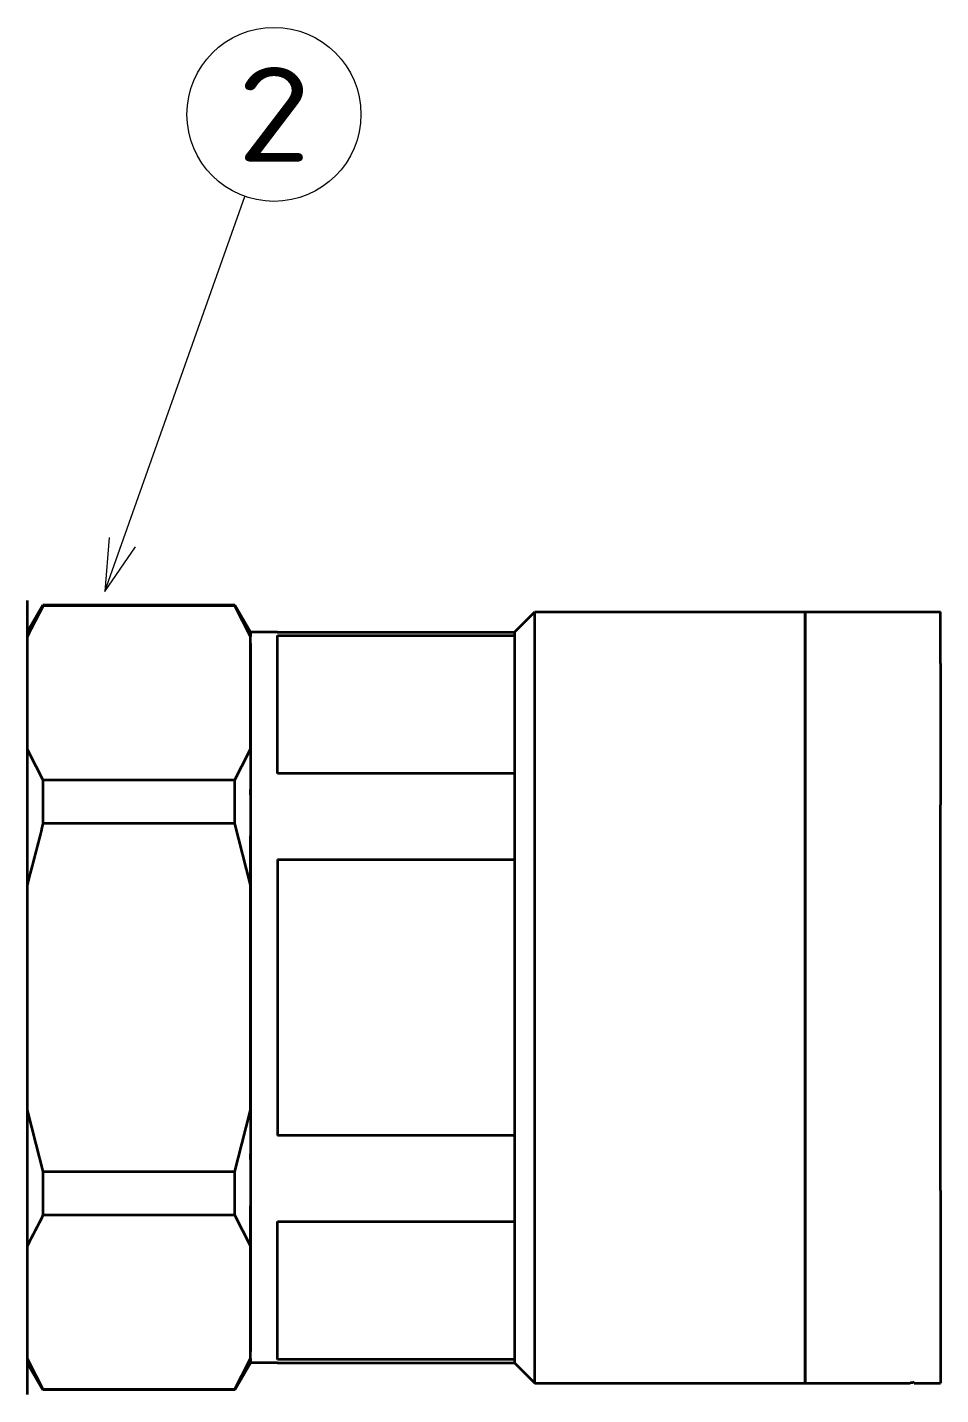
# Model space of a CAD drawing. Extents: x 23 to 417, y 3 to 294.
# Drawn here: x 87.3 to 121, y 197.6 to 248.1 of the extents above; entities that cross this region are included whole.
import ezdxf
from ezdxf.enums import TextEntityAlignment as Align

# ---------------------------------------------------------------- set-up
doc = ezdxf.new("R2010")
doc.units = 0
doc.layers.get('0').update_dxf_attribs({"lineweight": 13})
doc.styles.get("Standard").update_dxf_attribs({"font": 'isocp.shx'})
doc.dimstyles.get("Standard").update_dxf_attribs({"dimtxt": 2.5, "dimasz": 2.5, "dimexe": 1.25, "dimexo": 0.625, "dimtad": 1, "dimtxsty": 'Standard', "dimcen": 2.5, "dimadec": 0, "dimazin": 0, "dimtfac": 1, "dimtmove": 0, "dimatfit": 0, "dimfxl": 0, "dimarcsym": 0})

# ---------------------------------------------------------------- blocks, each defined once
blk = doc.blocks.new('*D201')
at = {"color": 34, "lineweight": 13, "ltscale": 0.415699}
blk.add_line((121.028, 197.011), (121.028, 180.383), dxfattribs=at)
at = {"color": 34, "lineweight": 13, "ltscale": 0.342256}
blk.add_line((45.716, 194.074), (45.716, 180.383), dxfattribs=at)
at = {"color": 34, "lineweight": 13}
blk.add_line((45.716, 182.383), (121.028, 182.383), dxfattribs=at)
for points in [[(47.647, 182.901), (45.716, 182.383), (47.647, 181.866)], [(119.096, 181.866), (121.028, 182.383), (119.096, 182.901)]]:
    blk.add_lwpolyline(points, dxfattribs=at)
for s, height, width, p, p2 in [('/[6.3]', 3.5, 1.346364, (93.533, 183.383), (107.906, 183.383)), ('155', 3.5, 1.524396, (74.21, 183.383), (83.768, 183.383)), ('%%p50', 2.45, 1.394616, (85.868, 183.908), (92.533, 183.908))]:
    blk.add_text(s, height=height, dxfattribs=dict(at, width=width)).set_placement(p, p2, align=Align.FIT)
blk = doc.blocks.new('BLOCK4516')
at = {"color": 7, "lineweight": 13}
blk.add_line((-510, 30), (-499.65, 59.21), dxfattribs=at)
blk.add_lwpolyline([(-509.69, 33.99), (-510, 30), (-507.73, 33.3)], dxfattribs=at)
blk.add_circle((-497.5, 65.27), 6.43, dxfattribs=at)
blk.add_text('2', height=7, dxfattribs=at).set_placement((-500.22, 61.77), (-494.78, 61.77), align=Align.FIT)
blk = doc.blocks.new('BLOCK4521')
at = {"color": 7, "lineweight": 35}
for p, q in [((-515.73, 29.35), (-515.73, -14.67)), ((-478.23, 28.5), (-458.23, 28.5)), ((-478.23, -14.25), (-478.23, 24.68)), ((-458.23, 24.68), (-458.23, -14.25)), ((-458.23, -14.25), (-458.23, 24.68)), ((-448.23, -14.25), (-448.23, 14.25)), ((-497.23, 10.2), (-497.23, -10.2)), ((-479.73, 10.2), (-479.73, -10.2)), ((-478.23, -28.5), (-458.23, -28.5))]:
    blk.add_line(p, q, dxfattribs=at)
at = {"color": 7, "lineweight": 35, "ltscale": 0.057735}
for p, q in [((-514.57, 29), (-515.73, 27)), ((-500.38, 29), (-499.23, 27)), ((-514.57, -29), (-515.73, -27)), ((-500.38, -29), (-499.23, -27))]:
    blk.add_line(p, q, dxfattribs=at)
at = {"color": 7, "lineweight": 35, "ltscale": 0.001518}
for p, q in [((-514.57, 29), (-514.57, 28.94)), ((-500.38, 28.94), (-500.38, 29)), ((-514.57, -28.94), (-514.57, -29)), ((-500.38, -29), (-500.38, -28.94))]:
    blk.add_line(p, q, dxfattribs=at)
at = {"color": 7, "lineweight": 35, "ltscale": 0.354765}
for p, q in [((-500.38, 29), (-514.57, 29)), ((-500.38, 28.94), (-514.57, 28.94)), ((-514.57, 16.09), (-500.38, 16.09)), ((-500.38, 12.85), (-514.57, 12.85)), ((-514.57, -12.85), (-500.38, -12.85)), ((-500.38, -16.09), (-514.57, -16.09)), ((-514.57, -28.94), (-500.38, -28.94)), ((-500.38, -29), (-514.57, -29))]:
    blk.add_line(p, q, dxfattribs=at)
at = {"color": 7, "lineweight": 35, "ltscale": 0.063361}
blk.add_line((-499.23, 26.68), (-500.38, 28.94), dxfattribs=at)
at = {"color": 7, "lineweight": 35, "ltscale": 0.053033}
for p, q in [((-479.73, 27), (-478.23, 28.5)), ((-479.73, -27), (-478.23, -28.5))]:
    blk.add_line(p, q, dxfattribs=at)
at = {"color": 7, "lineweight": 35, "ltscale": 0.095457}
for p, q in [((-478.23, 24.68), (-478.23, 28.5)), ((-458.23, 28.5), (-458.23, 24.68)), ((-458.23, 24.68), (-458.23, 28.5)), ((-448.23, 24.68), (-448.23, 28.5))]:
    blk.add_line(p, q, dxfattribs=at)
at = {"color": 7, "lineweight": 35, "ltscale": 0.25}
blk.add_line((-458.23, 28.5), (-448.23, 28.5), dxfattribs=at)
at = {"color": 7, "lineweight": 35, "ltscale": 0.001413}
for p, q in [((-499.23, 27), (-499.23, 26.94)), ((-499.23, 27), (-499.23, 26.94)), ((-499.23, -26.94), (-499.23, -27)), ((-499.23, -26.94), (-499.23, -27))]:
    blk.add_line(p, q, dxfattribs=at)
at = {"color": 7, "lineweight": 35, "ltscale": 0.05}
for p, q in [((-497.23, 27), (-499.23, 27)), ((-497.23, -27), (-499.23, -27))]:
    blk.add_line(p, q, dxfattribs=at)
at = {"color": 7, "lineweight": 35, "ltscale": 0.006508}
blk.add_line((-499.23, 26.94), (-499.23, 26.68), dxfattribs=at)
at = {"color": 7, "lineweight": 35, "ltscale": 0.013134}
blk.add_line((-499.23, 26.16), (-499.23, 26.68), dxfattribs=at)
at = {"color": 7, "lineweight": 35, "ltscale": 0.4375}
for p, q in [((-497.23, 27), (-479.73, 27)), ((-497.23, 26.75), (-479.73, 26.75)), ((-479.73, 16.55), (-497.23, 16.55)), ((-497.23, 10.2), (-479.73, 10.2)), ((-479.73, -10.2), (-497.23, -10.2)), ((-497.23, -16.55), (-479.73, -16.55)), ((-479.73, -26.75), (-497.23, -26.75)), ((-497.23, -27), (-479.73, -27))]:
    blk.add_line(p, q, dxfattribs=at)
at = {"color": 7, "lineweight": 35, "ltscale": 0.084174}
for p, q in [((-497.23, 23.38), (-497.23, 26.75)), ((-479.73, 26.75), (-479.73, 23.38))]:
    blk.add_line(p, q, dxfattribs=at)
at = {"color": 7, "lineweight": 35, "ltscale": 0.006259}
for p, q in [((-479.73, 27), (-479.73, 26.75)), ((-479.73, -26.75), (-479.73, -27))]:
    blk.add_line(p, q, dxfattribs=at)
at = {"color": 7, "lineweight": 35, "ltscale": 0.069351}
blk.add_line((-499.23, 26.16), (-499.23, 23.38), dxfattribs=at)
at = {"color": 7, "lineweight": 35, "ltscale": 0.182003}
for p, q in [((-499.23, 18.88), (-499.23, 26.16)), ((-499.23, -18.88), (-499.23, -26.16)), ((-499.23, -26.16), (-499.23, -18.88))]:
    blk.add_line(p, q, dxfattribs=at)
at = {"color": 7, "lineweight": 35, "ltscale": 0.260793}
blk.add_line((-448.23, 24.68), (-448.23, 14.25), dxfattribs=at)
at = {"color": 7, "lineweight": 35, "ltscale": 0.112652}
blk.add_line((-499.23, 23.38), (-499.23, 18.88), dxfattribs=at)
at = {"color": 7, "lineweight": 35, "ltscale": 0.170777}
for p, q in [((-497.23, 16.55), (-497.23, 23.38)), ((-479.73, 23.38), (-479.73, 16.55))]:
    blk.add_line(p, q, dxfattribs=at)
at = {"color": 7, "lineweight": 35, "ltscale": 0.03522}
for p, q in [((-515.73, 18.35), (-515.09, 17.1)), ((-499.87, 17.1), (-499.23, 18.35)), ((-515.73, -26.68), (-515.09, -27.94)), ((-499.87, -27.94), (-499.23, -26.68))]:
    blk.add_line(p, q, dxfattribs=at)
at = {"color": 7, "lineweight": 35, "ltscale": 0.097312}
for p, q in [((-499.23, 18.88), (-499.23, 14.98)), ((-499.23, -14.98), (-499.23, -18.88))]:
    blk.add_line(p, q, dxfattribs=at)
at = {"color": 7, "lineweight": 35, "ltscale": 0.013123}
for p, q in [((-499.23, 18.35), (-499.23, 18.88)), ((-499.23, -26.68), (-499.23, -26.16))]:
    blk.add_line(p, q, dxfattribs=at)
at = {"color": 7, "lineweight": 35, "ltscale": 0.074429}
blk.add_line((-499.23, 18.35), (-499.23, 15.37), dxfattribs=at)
at = {"color": 7, "lineweight": 35, "ltscale": 0.028176}
for p, q in [((-515.09, 17.1), (-514.57, 16.09)), ((-500.38, 16.09), (-499.87, 17.1)), ((-515.09, -27.94), (-514.57, -28.94)), ((-500.38, -28.94), (-499.87, -27.94))]:
    blk.add_line(p, q, dxfattribs=at)
at = {"color": 7, "lineweight": 35, "ltscale": 0.158839}
blk.add_line((-479.73, 16.55), (-479.73, 10.2), dxfattribs=at)
at = {"color": 7, "lineweight": 35, "ltscale": 0.08122}
for p, q in [((-514.57, 16.09), (-514.57, 12.85)), ((-500.38, 12.85), (-500.38, 16.09)), ((-514.57, -12.85), (-514.57, -16.09)), ((-500.38, -16.09), (-500.38, -12.85))]:
    blk.add_line(p, q, dxfattribs=at)
at = {"color": 7, "lineweight": 35, "ltscale": 0.009767}
blk.add_line((-499.23, 14.98), (-499.23, 15.37), dxfattribs=at)
at = {"color": 7, "lineweight": 35, "ltscale": 0.075619}
blk.add_line((-499.23, 14.98), (-499.23, 11.96), dxfattribs=at)
blk.add_line((-499.23, 14.98), (-499.23, 11.96), dxfattribs=at)
at = {"color": 7, "lineweight": 35, "ltscale": 0.116515}
blk.add_line((-499.23, 8.33), (-500.38, 12.85), dxfattribs=at)
at = {"color": 7, "lineweight": 35, "ltscale": 0.116981}
for p, q in [((-499.23, 11.96), (-499.23, 7.28)), ((-499.23, -7.28), (-499.23, -11.96))]:
    blk.add_line(p, q, dxfattribs=at)
at = {"color": 7, "lineweight": 35, "ltscale": 0.011236}
blk.add_line((-499.23, 11.51), (-499.23, 11.96), dxfattribs=at)
at = {"color": 7, "lineweight": 35, "ltscale": 0.079499}
blk.add_line((-499.23, 8.33), (-499.23, 11.51), dxfattribs=at)
at = {"color": 7, "lineweight": 35, "ltscale": 0.026246}
for p, q in [((-499.23, 7.28), (-499.23, 8.33)), ((-499.23, -8.33), (-499.23, -7.28))]:
    blk.add_line(p, q, dxfattribs=at)
at = {"color": 7, "lineweight": 35, "ltscale": 0.364005}
for p, q in [((-499.23, 7.28), (-499.23, -7.28)), ((-499.23, -7.28), (-499.23, 7.28))]:
    blk.add_line(p, q, dxfattribs=at)
at = {"color": 7, "lineweight": 35, "ltscale": 0.064731}
for p, q in [((-515.73, -8.33), (-515.09, -10.84)), ((-499.87, -10.84), (-499.23, -8.33))]:
    blk.add_line(p, q, dxfattribs=at)
at = {"color": 7, "lineweight": 35, "ltscale": 0.080231}
blk.add_line((-499.23, -8.33), (-499.23, -11.54), dxfattribs=at)
at = {"color": 7, "lineweight": 35, "ltscale": 0.051784}
for p, q in [((-515.09, -10.84), (-514.57, -12.85)), ((-500.38, -12.85), (-499.87, -10.84))]:
    blk.add_line(p, q, dxfattribs=at)
at = {"color": 7, "lineweight": 35, "ltscale": 0.082549}
blk.add_line((-479.73, -10.2), (-479.73, -13.5), dxfattribs=at)
at = {"color": 7, "lineweight": 35, "ltscale": 0.010499}
blk.add_line((-499.23, -11.96), (-499.23, -11.54), dxfattribs=at)
at = {"color": 7, "lineweight": 35, "ltscale": 0.038516}
blk.add_line((-499.23, -11.96), (-499.23, -13.5), dxfattribs=at)
at = {"color": 7, "lineweight": 35, "ltscale": 0.038565}
blk.add_line((-499.23, -11.96), (-499.23, -13.5), dxfattribs=at)
at = {"color": 7, "lineweight": 35, "ltscale": 0.037103}
blk.add_line((-499.23, -13.5), (-499.23, -14.98), dxfattribs=at)
at = {"color": 7, "lineweight": 35, "ltscale": 0.037054}
blk.add_line((-499.23, -13.5), (-499.23, -14.98), dxfattribs=at)
at = {"color": 7, "lineweight": 35, "ltscale": 0.07629}
blk.add_line((-479.73, -13.5), (-479.73, -16.55), dxfattribs=at)
at = {"color": 7, "lineweight": 35, "ltscale": 0.366875}
blk.add_line((-515.73, -14.67), (-515.73, -29.35), dxfattribs=at)
at = {"color": 7, "lineweight": 35, "ltscale": 0.01045}
blk.add_line((-499.23, -14.98), (-499.23, -15.4), dxfattribs=at)
at = {"color": 7, "lineweight": 35, "ltscale": 0.35625}
for p, q in [((-478.23, -28.5), (-478.23, -14.25)), ((-458.23, -14.25), (-458.23, -28.5)), ((-458.23, -28.5), (-458.23, -14.25)), ((-448.23, -14.25), (-448.23, -28.5))]:
    blk.add_line(p, q, dxfattribs=at)
at = {"color": 7, "lineweight": 35, "ltscale": 0.063396}
blk.add_line((-499.23, -18.35), (-500.38, -16.09), dxfattribs=at)
at = {"color": 7, "lineweight": 35, "ltscale": 0.073734}
blk.add_line((-499.23, -18.35), (-499.23, -15.4), dxfattribs=at)
at = {"color": 7, "lineweight": 35, "ltscale": 0.254951}
for p, q in [((-497.23, -26.75), (-497.23, -16.55)), ((-479.73, -16.55), (-479.73, -26.75))]:
    blk.add_line(p, q, dxfattribs=at)
at = {"color": 7, "lineweight": 35, "ltscale": 0.013125}
blk.add_line((-499.23, -18.88), (-499.23, -18.35), dxfattribs=at)
at = {"color": 7, "lineweight": 35, "ltscale": 0.005802}
blk.add_line((-499.23, -26.68), (-499.23, -26.91), dxfattribs=at)
at = {"color": 7, "lineweight": 35, "ltscale": 0.000856145}
blk.add_line((-499.23, -26.91), (-499.23, -26.94), dxfattribs=at)
at = {"color": 7, "lineweight": 35, "ltscale": 0.000732249}
blk.add_line((-499.23, -26.94), (-499.23, -26.91), dxfattribs=at)
at = {"color": 7, "lineweight": 35, "ltscale": 0.19359}
blk.add_line((-458.23, -28.5), (-450.48, -28.5), dxfattribs=at)
at = {"color": 7, "lineweight": 35, "ltscale": 0.001365}
blk.add_line((-450.48, -28.5), (-450.48, -28.45), dxfattribs=at)
at = {"color": 7, "lineweight": 35, "ltscale": 0.00492}
blk.add_line((-450.48, -28.45), (-450.29, -28.45), dxfattribs=at)
at = {"color": 7, "lineweight": 35, "ltscale": 0.001181}
blk.add_line((-450.18, -28.45), (-450.18, -28.5), dxfattribs=at)
at = {"color": 7, "lineweight": 35, "ltscale": 0.04891}
blk.add_line((-450.18, -28.5), (-448.23, -28.5), dxfattribs=at)
at = {"color": 7, "lineweight": 35}
for centre, radius, start, end in [((99.87, -286.81), 690.82, 152.80233, 153.01259), ((1527, -511.65), 2107.87, 165.59178, 165.71847), ((92.08, -327.81), 682.05, 152.80455, 153.01757), ((-450.26, -28.88), 0.431, 79.9873, 93.7645)]:
    blk.add_arc(centre, radius, start, end, dxfattribs=at)

msp = doc.modelspace()

# ---------------------------------------------------------------- block references
at = {"lineweight": 0, "xscale": 0.5, "yscale": 0.5, "zscale": 0.5}
for name in ['BLOCK4516', 'BLOCK4521']:
    msp.add_blockref(name, (345.1414, 212.2613), dxfattribs=at)

# ---------------------------------------------------------------- dimensions: what is measured, and where the dimension line sits
at = {"color": 0, "lineweight": 0}
dim = msp.add_linear_dim(base=(121.0279, 182.3834), p1=(45.7156, 195.0736), p2=(121.0279, 198.0113), angle=359.99809, text='155{}{%%p50}/[6.3]', dimstyle='Standard', override={"dimlfac": 2, "dimtol": 0, "dimlim": 0, "dimtp": 50, "dimtm": 50}, dxfattribs=at)
dim.commit()
dim.dimension.update_dxf_attribs({"geometry": '*D201', "text_midpoint": (91.058, 182.3834), "dimtype": 160})

doc.saveas('drawing.dxf')
